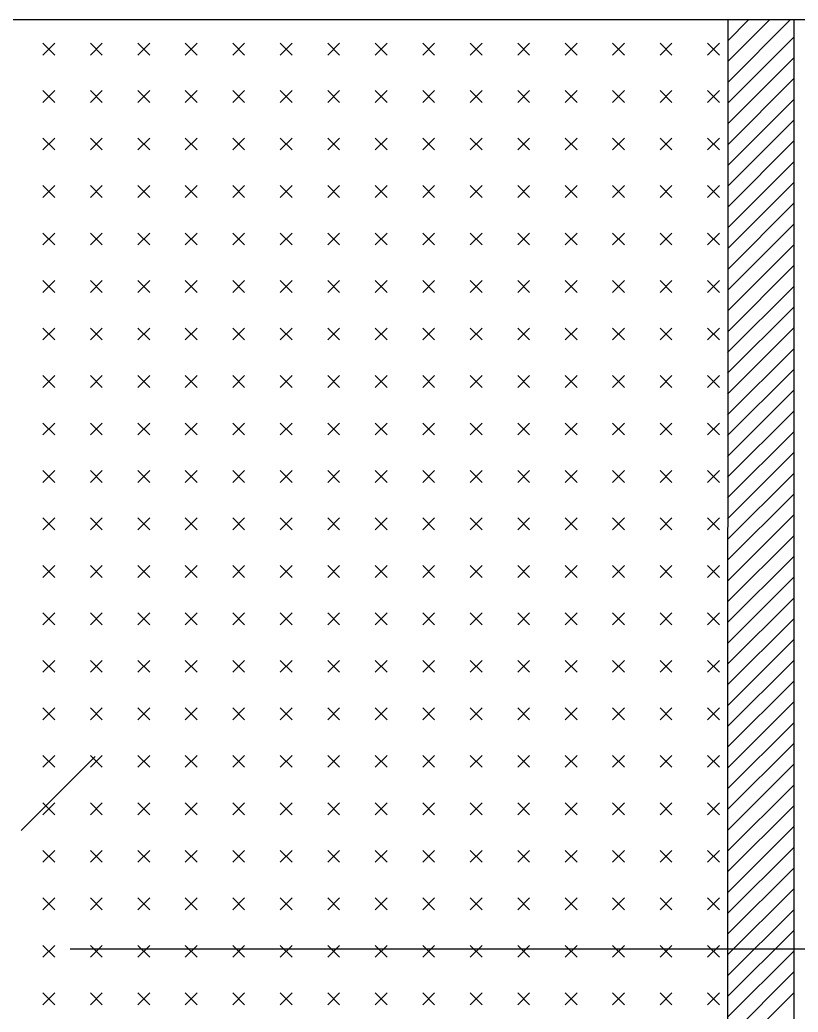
# Model space of a CAD drawing. Extents: x 877.3 to 905.5, y -378.9 to -356.4.
# Drawn here: x 878.706 to 879.249, y -368.605 to -367.913 of the extents above; entities that cross this region are included whole.
import ezdxf

# ---------------------------------------------------------------- set-up
doc = ezdxf.new("R2010")
doc.units = 0
doc.header["$LTSCALE"] = 0.01
doc.layers.get('0').update_dxf_attribs({"linetype": 'CONTINUOUS'})

msp = doc.modelspace()

# ---------------------------------------------------------------- linework, layer by layer
at = {"color": 7}
for p, q in [((879.63388, -367.91317), (877.97404, -367.9131)), ((879.20008, -367.91315), (879.20003, -369.29635)), ((879.20021, -367.91315), (879.20008, -367.91328)), ((879.24368, -367.91316), (879.20008, -367.95676)), ((879.22919, -367.91316), (879.20008, -367.94226)), ((879.2147, -367.91316), (879.20008, -367.92777)), ((879.24619, -367.91316), (879.24613, -369.29635)), ((879.24619, -367.92514), (879.20008, -367.97125)), ((878.73062, -367.92936), (878.72234, -367.93764)), ((878.73062, -367.93764), (878.72234, -367.92936)), ((878.76374, -367.92936), (878.75546, -367.93764)), ((878.76374, -367.93764), (878.75546, -367.92936)), ((878.79686, -367.92936), (878.78858, -367.93764)), ((878.79686, -367.93764), (878.78858, -367.92936)), ((878.82999, -367.92936), (878.82171, -367.93764)), ((878.82999, -367.93764), (878.82171, -367.92936)), ((878.86311, -367.92936), (878.85483, -367.93764)), ((878.86311, -367.93764), (878.85483, -367.92936)), ((878.89624, -367.92936), (878.88796, -367.93764)), ((878.89624, -367.93764), (878.88796, -367.92936)), ((878.92936, -367.92936), (878.92108, -367.93764)), ((878.92936, -367.93764), (878.92108, -367.92936)), ((878.96248, -367.92936), (878.9542, -367.93764)), ((878.96248, -367.93764), (878.9542, -367.92936)), ((878.99561, -367.92936), (878.98733, -367.93764)), ((878.99561, -367.93764), (878.98733, -367.92936)), ((879.02873, -367.92936), (879.02045, -367.93764)), ((879.02873, -367.93764), (879.02045, -367.92936)), ((879.06186, -367.92936), (879.05358, -367.93764)), ((879.06186, -367.93764), (879.05358, -367.92936)), ((879.09498, -367.92936), (879.0867, -367.93764)), ((879.09498, -367.93764), (879.0867, -367.92936)), ((879.1281, -367.92936), (879.11982, -367.93764)), ((879.1281, -367.93764), (879.11982, -367.92936)), ((879.16123, -367.92936), (879.15295, -367.93764)), ((879.16123, -367.93764), (879.15295, -367.92936)), ((879.19435, -367.92936), (879.18607, -367.93764)), ((879.19435, -367.93764), (879.18607, -367.92936)), ((879.24619, -367.93963), (879.20008, -367.98574)), ((879.24619, -367.95413), (879.20008, -368.00023)), ((878.73062, -367.96249), (878.72234, -367.97077)), ((878.73062, -367.97077), (878.72234, -367.96249)), ((878.76374, -367.96249), (878.75546, -367.97077)), ((878.76374, -367.97077), (878.75546, -367.96249)), ((878.79686, -367.96249), (878.78858, -367.97077)), ((878.79686, -367.97077), (878.78858, -367.96249)), ((878.82999, -367.96249), (878.82171, -367.97077)), ((878.82999, -367.97077), (878.82171, -367.96249)), ((878.86311, -367.96249), (878.85483, -367.97077)), ((878.86311, -367.97077), (878.85483, -367.96249)), ((878.89624, -367.96249), (878.88796, -367.97077)), ((878.89624, -367.97077), (878.88796, -367.96249)), ((878.92936, -367.96249), (878.92108, -367.97077)), ((878.92936, -367.97077), (878.92108, -367.96249)), ((878.96248, -367.96249), (878.9542, -367.97077)), ((878.96248, -367.97077), (878.9542, -367.96249)), ((878.99561, -367.96249), (878.98733, -367.97077)), ((878.99561, -367.97077), (878.98733, -367.96249)), ((879.02873, -367.96249), (879.02045, -367.97077)), ((879.02873, -367.97077), (879.02045, -367.96249)), ((879.06186, -367.96249), (879.05358, -367.97077)), ((879.06186, -367.97077), (879.05358, -367.96249)), ((879.09498, -367.96249), (879.0867, -367.97077)), ((879.09498, -367.97077), (879.0867, -367.96249)), ((879.1281, -367.96249), (879.11982, -367.97077)), ((879.1281, -367.97077), (879.11982, -367.96249)), ((879.16123, -367.96249), (879.15295, -367.97077)), ((879.16123, -367.97077), (879.15295, -367.96249)), ((879.19435, -367.96249), (879.18607, -367.97077)), ((879.19435, -367.97077), (879.18607, -367.96249)), ((879.24619, -367.96862), (879.20008, -368.01473)), ((879.24619, -367.98311), (879.20008, -368.02922)), ((878.73062, -367.99561), (878.72234, -368.00389)), ((878.73062, -368.00389), (878.72234, -367.99561)), ((878.76374, -367.99561), (878.75546, -368.00389)), ((878.76374, -368.00389), (878.75546, -367.99561)), ((878.79686, -367.99561), (878.78858, -368.00389)), ((878.79686, -368.00389), (878.78858, -367.99561)), ((878.82999, -367.99561), (878.82171, -368.00389)), ((878.82999, -368.00389), (878.82171, -367.99561)), ((878.86311, -367.99561), (878.85483, -368.00389)), ((878.86311, -368.00389), (878.85483, -367.99561)), ((878.89624, -367.99561), (878.88796, -368.00389)), ((878.89624, -368.00389), (878.88796, -367.99561)), ((878.92936, -367.99561), (878.92108, -368.00389)), ((878.92936, -368.00389), (878.92108, -367.99561)), ((878.96248, -367.99561), (878.9542, -368.00389)), ((878.96248, -368.00389), (878.9542, -367.99561)), ((878.99561, -367.99561), (878.98733, -368.00389)), ((878.99561, -368.00389), (878.98733, -367.99561)), ((879.02873, -367.99561), (879.02045, -368.00389)), ((879.02873, -368.00389), (879.02045, -367.99561)), ((879.06186, -367.99561), (879.05358, -368.00389)), ((879.06186, -368.00389), (879.05358, -367.99561)), ((879.09498, -367.99561), (879.0867, -368.00389)), ((879.09498, -368.00389), (879.0867, -367.99561)), ((879.1281, -367.99561), (879.11982, -368.00389)), ((879.1281, -368.00389), (879.11982, -367.99561)), ((879.16123, -367.99561), (879.15295, -368.00389)), ((879.16123, -368.00389), (879.15295, -367.99561)), ((879.19435, -367.99561), (879.18607, -368.00389)), ((879.19435, -368.00389), (879.18607, -367.99561)), ((879.24619, -367.9976), (879.20008, -368.04371)), ((879.24619, -368.01209), (879.20008, -368.0582)), ((878.73062, -368.02874), (878.72234, -368.03702)), ((878.73062, -368.03702), (878.72234, -368.02874)), ((878.76374, -368.02874), (878.75546, -368.03702)), ((878.76374, -368.03702), (878.75546, -368.02874)), ((878.79686, -368.02874), (878.78858, -368.03702)), ((878.79686, -368.03702), (878.78858, -368.02874)), ((878.82999, -368.02874), (878.82171, -368.03702)), ((878.82999, -368.03702), (878.82171, -368.02874)), ((878.86311, -368.02874), (878.85483, -368.03702)), ((878.86311, -368.03702), (878.85483, -368.02874)), ((878.89624, -368.02874), (878.88796, -368.03702)), ((878.89624, -368.03702), (878.88796, -368.02874)), ((878.92936, -368.02874), (878.92108, -368.03702)), ((878.92936, -368.03702), (878.92108, -368.02874)), ((878.96248, -368.02874), (878.9542, -368.03702)), ((878.96248, -368.03702), (878.9542, -368.02874)), ((878.99561, -368.02874), (878.98733, -368.03702)), ((878.99561, -368.03702), (878.98733, -368.02874)), ((879.02873, -368.02874), (879.02045, -368.03702)), ((879.02873, -368.03702), (879.02045, -368.02874)), ((879.06186, -368.02874), (879.05358, -368.03702)), ((879.06186, -368.03702), (879.05358, -368.02874)), ((879.09498, -368.02874), (879.0867, -368.03702)), ((879.09498, -368.03702), (879.0867, -368.02874)), ((879.1281, -368.02874), (879.11982, -368.03702)), ((879.1281, -368.03702), (879.11982, -368.02874)), ((879.16123, -368.02874), (879.15295, -368.03702)), ((879.16123, -368.03702), (879.15295, -368.02874)), ((879.19435, -368.02874), (879.18607, -368.03702)), ((879.19435, -368.03702), (879.18607, -368.02874)), ((879.24619, -368.02659), (879.20008, -368.0727)), ((879.24619, -368.04108), (879.20008, -368.08719)), ((879.24618, -368.05557), (879.20008, -368.10168)), ((878.73062, -368.06186), (878.72234, -368.07014)), ((878.73062, -368.07014), (878.72234, -368.06186)), ((878.76374, -368.06186), (878.75546, -368.07014)), ((878.76374, -368.07014), (878.75546, -368.06186)), ((878.79686, -368.06186), (878.78858, -368.07014)), ((878.79686, -368.07014), (878.78858, -368.06186)), ((878.82999, -368.06186), (878.82171, -368.07014)), ((878.82999, -368.07014), (878.82171, -368.06186)), ((878.86311, -368.06186), (878.85483, -368.07014)), ((878.86311, -368.07014), (878.85483, -368.06186)), ((878.89624, -368.06186), (878.88796, -368.07014)), ((878.89624, -368.07014), (878.88796, -368.06186)), ((878.92936, -368.06186), (878.92108, -368.07014)), ((878.92936, -368.07014), (878.92108, -368.06186)), ((878.96248, -368.06186), (878.9542, -368.07014)), ((878.96248, -368.07014), (878.9542, -368.06186)), ((878.99561, -368.06186), (878.98733, -368.07014)), ((878.99561, -368.07014), (878.98733, -368.06186)), ((879.02873, -368.06186), (879.02045, -368.07014)), ((879.02873, -368.07014), (879.02045, -368.06186)), ((879.06186, -368.06186), (879.05358, -368.07014)), ((879.06186, -368.07014), (879.05358, -368.06186)), ((879.09498, -368.06186), (879.0867, -368.07014)), ((879.09498, -368.07014), (879.0867, -368.06186)), ((879.1281, -368.06186), (879.11982, -368.07014)), ((879.1281, -368.07014), (879.11982, -368.06186)), ((879.16123, -368.06186), (879.15295, -368.07014)), ((879.16123, -368.07014), (879.15295, -368.06186)), ((879.19435, -368.06186), (879.18607, -368.07014)), ((879.19435, -368.07014), (879.18607, -368.06186)), ((879.24618, -368.07006), (879.20008, -368.11617)), ((879.24618, -368.08456), (879.20008, -368.13066)), ((878.73062, -368.09498), (878.72234, -368.10326)), ((878.73062, -368.10326), (878.72234, -368.09498)), ((878.76374, -368.09498), (878.75546, -368.10326)), ((878.76374, -368.10326), (878.75546, -368.09498)), ((878.79686, -368.09498), (878.78858, -368.10326)), ((878.79686, -368.10326), (878.78858, -368.09498)), ((878.82999, -368.09498), (878.82171, -368.10326)), ((878.82999, -368.10326), (878.82171, -368.09498)), ((878.86311, -368.09498), (878.85483, -368.10326)), ((878.86311, -368.10326), (878.85483, -368.09498)), ((878.89624, -368.09498), (878.88796, -368.10326)), ((878.89624, -368.10326), (878.88796, -368.09498)), ((878.92936, -368.09498), (878.92108, -368.10326)), ((878.92936, -368.10326), (878.92108, -368.09498)), ((878.96248, -368.09498), (878.9542, -368.10326)), ((878.96248, -368.10326), (878.9542, -368.09498)), ((878.99561, -368.09498), (878.98733, -368.10326)), ((878.99561, -368.10326), (878.98733, -368.09498)), ((879.02873, -368.09498), (879.02045, -368.10326)), ((879.02873, -368.10326), (879.02045, -368.09498)), ((879.06186, -368.09498), (879.05358, -368.10326)), ((879.06186, -368.10326), (879.05358, -368.09498)), ((879.09498, -368.09498), (879.0867, -368.10326)), ((879.09498, -368.10326), (879.0867, -368.09498)), ((879.1281, -368.09498), (879.11982, -368.10326)), ((879.1281, -368.10326), (879.11982, -368.09498)), ((879.16123, -368.09498), (879.15295, -368.10326)), ((879.16123, -368.10326), (879.15295, -368.09498)), ((879.19435, -368.09498), (879.18607, -368.10326)), ((879.19435, -368.10326), (879.18607, -368.09498)), ((879.24618, -368.09905), (879.20007, -368.14516)), ((879.24618, -368.11354), (879.20007, -368.15965)), ((878.73062, -368.12811), (878.72234, -368.13639)), ((878.73062, -368.13639), (878.72234, -368.12811)), ((878.76374, -368.12811), (878.75546, -368.13639)), ((878.76374, -368.13639), (878.75546, -368.12811)), ((878.79686, -368.12811), (878.78858, -368.13639)), ((878.79686, -368.13639), (878.78858, -368.12811)), ((878.82999, -368.12811), (878.82171, -368.13639)), ((878.82999, -368.13639), (878.82171, -368.12811)), ((878.86311, -368.12811), (878.85483, -368.13639)), ((878.86311, -368.13639), (878.85483, -368.12811)), ((878.89624, -368.12811), (878.88796, -368.13639)), ((878.89624, -368.13639), (878.88796, -368.12811)), ((878.92936, -368.12811), (878.92108, -368.13639)), ((878.92936, -368.13639), (878.92108, -368.12811)), ((878.96248, -368.12811), (878.9542, -368.13639)), ((878.96248, -368.13639), (878.9542, -368.12811)), ((878.99561, -368.12811), (878.98733, -368.13639)), ((878.99561, -368.13639), (878.98733, -368.12811)), ((879.02873, -368.12811), (879.02045, -368.13639)), ((879.02873, -368.13639), (879.02045, -368.12811)), ((879.06186, -368.12811), (879.05358, -368.13639)), ((879.06186, -368.13639), (879.05358, -368.12811)), ((879.09498, -368.12811), (879.0867, -368.13639)), ((879.09498, -368.13639), (879.0867, -368.12811)), ((879.1281, -368.12811), (879.11982, -368.13639)), ((879.1281, -368.13639), (879.11982, -368.12811)), ((879.16123, -368.12811), (879.15295, -368.13639)), ((879.16123, -368.13639), (879.15295, -368.12811)), ((879.19435, -368.12811), (879.18607, -368.13639)), ((879.19435, -368.13639), (879.18607, -368.12811)), ((879.24618, -368.12803), (879.20007, -368.17414)), ((879.24618, -368.14253), (879.20007, -368.18863)), ((878.73062, -368.16123), (878.72234, -368.16951)), ((878.73062, -368.16951), (878.72234, -368.16123)), ((878.76374, -368.16123), (878.75546, -368.16951)), ((878.76374, -368.16951), (878.75546, -368.16123)), ((878.79686, -368.16123), (878.78858, -368.16951)), ((878.79686, -368.16951), (878.78858, -368.16123)), ((878.82999, -368.16123), (878.82171, -368.16951)), ((878.82999, -368.16951), (878.82171, -368.16123)), ((878.86311, -368.16123), (878.85483, -368.16951)), ((878.86311, -368.16951), (878.85483, -368.16123)), ((878.89624, -368.16123), (878.88796, -368.16951)), ((878.89624, -368.16951), (878.88796, -368.16123)), ((878.92936, -368.16123), (878.92108, -368.16951)), ((878.92936, -368.16951), (878.92108, -368.16123)), ((878.96248, -368.16123), (878.9542, -368.16951)), ((878.96248, -368.16951), (878.9542, -368.16123)), ((878.99561, -368.16123), (878.98733, -368.16951)), ((878.99561, -368.16951), (878.98733, -368.16123)), ((879.02873, -368.16123), (879.02045, -368.16951)), ((879.02873, -368.16951), (879.02045, -368.16123)), ((879.06186, -368.16123), (879.05358, -368.16951)), ((879.06186, -368.16951), (879.05358, -368.16123)), ((879.09498, -368.16123), (879.0867, -368.16951)), ((879.09498, -368.16951), (879.0867, -368.16123)), ((879.1281, -368.16123), (879.11982, -368.16951)), ((879.1281, -368.16951), (879.11982, -368.16123)), ((879.16123, -368.16123), (879.15295, -368.16951)), ((879.16123, -368.16951), (879.15295, -368.16123)), ((879.19435, -368.16123), (879.18607, -368.16951)), ((879.19435, -368.16951), (879.18607, -368.16123)), ((879.24618, -368.15702), (879.20007, -368.20313)), ((879.24618, -368.17151), (879.20007, -368.21762)), ((879.24618, -368.186), (879.20007, -368.23211)), ((878.73062, -368.19436), (878.72234, -368.20264)), ((878.73062, -368.20264), (878.72234, -368.19436)), ((878.76374, -368.19436), (878.75546, -368.20264)), ((878.76374, -368.20264), (878.75546, -368.19436)), ((878.79686, -368.19436), (878.78858, -368.20264)), ((878.79686, -368.20264), (878.78858, -368.19436)), ((878.82999, -368.19436), (878.82171, -368.20264)), ((878.82999, -368.20264), (878.82171, -368.19436)), ((878.86311, -368.19436), (878.85483, -368.20264)), ((878.86311, -368.20264), (878.85483, -368.19436)), ((878.89624, -368.19436), (878.88796, -368.20264)), ((878.89624, -368.20264), (878.88796, -368.19436)), ((878.92936, -368.19436), (878.92108, -368.20264)), ((878.92936, -368.20264), (878.92108, -368.19436)), ((878.96248, -368.19436), (878.9542, -368.20264)), ((878.96248, -368.20264), (878.9542, -368.19436)), ((878.99561, -368.19436), (878.98733, -368.20264)), ((878.99561, -368.20264), (878.98733, -368.19436)), ((879.02873, -368.19436), (879.02045, -368.20264)), ((879.02873, -368.20264), (879.02045, -368.19436)), ((879.06186, -368.19436), (879.05358, -368.20264)), ((879.06186, -368.20264), (879.05358, -368.19436)), ((879.09498, -368.19436), (879.0867, -368.20264)), ((879.09498, -368.20264), (879.0867, -368.19436)), ((879.1281, -368.19436), (879.11982, -368.20264)), ((879.1281, -368.20264), (879.11982, -368.19436)), ((879.16123, -368.19436), (879.15295, -368.20264)), ((879.16123, -368.20264), (879.15295, -368.19436)), ((879.19435, -368.19436), (879.18607, -368.20264)), ((879.19435, -368.20264), (879.18607, -368.19436)), ((879.24618, -368.20049), (879.20007, -368.2466)), ((879.24618, -368.21499), (879.20007, -368.2611)), ((878.73062, -368.22748), (878.72234, -368.23576)), ((878.73062, -368.23576), (878.72234, -368.22748)), ((878.76374, -368.22748), (878.75546, -368.23576)), ((878.76374, -368.23576), (878.75546, -368.22748)), ((878.79686, -368.22748), (878.78858, -368.23576)), ((878.79686, -368.23576), (878.78858, -368.22748)), ((878.82999, -368.22748), (878.82171, -368.23576)), ((878.82999, -368.23576), (878.82171, -368.22748)), ((878.86311, -368.22748), (878.85483, -368.23576)), ((878.86311, -368.23576), (878.85483, -368.22748)), ((878.89624, -368.22748), (878.88796, -368.23576)), ((878.89624, -368.23576), (878.88796, -368.22748)), ((878.92936, -368.22748), (878.92108, -368.23576)), ((878.92936, -368.23576), (878.92108, -368.22748)), ((878.96248, -368.22748), (878.9542, -368.23576)), ((878.96248, -368.23576), (878.9542, -368.22748)), ((878.99561, -368.22748), (878.98733, -368.23576)), ((878.99561, -368.23576), (878.98733, -368.22748)), ((879.02873, -368.22748), (879.02045, -368.23576)), ((879.02873, -368.23576), (879.02045, -368.22748)), ((879.06186, -368.22748), (879.05358, -368.23576)), ((879.06186, -368.23576), (879.05358, -368.22748)), ((879.09498, -368.22748), (879.0867, -368.23576)), ((879.09498, -368.23576), (879.0867, -368.22748)), ((879.1281, -368.22748), (879.11982, -368.23576)), ((879.1281, -368.23576), (879.11982, -368.22748)), ((879.16123, -368.22748), (879.15295, -368.23576)), ((879.16123, -368.23576), (879.15295, -368.22748)), ((879.19435, -368.22748), (879.18607, -368.23576)), ((879.19435, -368.23576), (879.18607, -368.22748)), ((879.24618, -368.22948), (879.20007, -368.27559)), ((879.24618, -368.24397), (879.20007, -368.29008)), ((879.24618, -368.25846), (879.20007, -368.30457)), ((878.73062, -368.2606), (878.72234, -368.26888)), ((878.73062, -368.26888), (878.72234, -368.2606)), ((878.76374, -368.2606), (878.75546, -368.26888)), ((878.76374, -368.26888), (878.75546, -368.2606)), ((878.79686, -368.2606), (878.78858, -368.26888)), ((878.79686, -368.26888), (878.78858, -368.2606)), ((878.82999, -368.2606), (878.82171, -368.26888)), ((878.82999, -368.26888), (878.82171, -368.2606)), ((878.86311, -368.2606), (878.85483, -368.26888)), ((878.86311, -368.26888), (878.85483, -368.2606)), ((878.89624, -368.2606), (878.88796, -368.26888)), ((878.89624, -368.26888), (878.88796, -368.2606)), ((878.92936, -368.2606), (878.92108, -368.26888)), ((878.92936, -368.26888), (878.92108, -368.2606)), ((878.96248, -368.2606), (878.9542, -368.26888)), ((878.96248, -368.26888), (878.9542, -368.2606)), ((878.99561, -368.2606), (878.98733, -368.26888)), ((878.99561, -368.26888), (878.98733, -368.2606)), ((879.02873, -368.2606), (879.02045, -368.26888)), ((879.02873, -368.26888), (879.02045, -368.2606)), ((879.06186, -368.2606), (879.05358, -368.26888)), ((879.06186, -368.26888), (879.05358, -368.2606)), ((879.09498, -368.2606), (879.0867, -368.26888)), ((879.09498, -368.26888), (879.0867, -368.2606)), ((879.1281, -368.2606), (879.11982, -368.26888)), ((879.1281, -368.26888), (879.11982, -368.2606)), ((879.16123, -368.2606), (879.15295, -368.26888)), ((879.16123, -368.26888), (879.15295, -368.2606)), ((879.19435, -368.2606), (879.18607, -368.26888)), ((879.19435, -368.26888), (879.18607, -368.2606)), ((879.24618, -368.27296), (879.20007, -368.31906)), ((879.24618, -368.28745), (879.20007, -368.33356)), ((878.73062, -368.29373), (878.72234, -368.30201)), ((878.73062, -368.30201), (878.72234, -368.29373)), ((878.76374, -368.29373), (878.75546, -368.30201)), ((878.76374, -368.30201), (878.75546, -368.29373)), ((878.79686, -368.29373), (878.78858, -368.30201)), ((878.79686, -368.30201), (878.78858, -368.29373)), ((878.82999, -368.29373), (878.82171, -368.30201)), ((878.82999, -368.30201), (878.82171, -368.29373)), ((878.86311, -368.29373), (878.85483, -368.30201)), ((878.86311, -368.30201), (878.85483, -368.29373)), ((878.89624, -368.29373), (878.88796, -368.30201)), ((878.89624, -368.30201), (878.88796, -368.29373)), ((878.92936, -368.29373), (878.92108, -368.30201)), ((878.92936, -368.30201), (878.92108, -368.29373)), ((878.96248, -368.29373), (878.9542, -368.30201)), ((878.96248, -368.30201), (878.9542, -368.29373)), ((878.99561, -368.29373), (878.98733, -368.30201)), ((878.99561, -368.30201), (878.98733, -368.29373)), ((879.02873, -368.29373), (879.02045, -368.30201)), ((879.02873, -368.30201), (879.02045, -368.29373)), ((879.06186, -368.29373), (879.05358, -368.30201)), ((879.06186, -368.30201), (879.05358, -368.29373)), ((879.09498, -368.29373), (879.0867, -368.30201)), ((879.09498, -368.30201), (879.0867, -368.29373)), ((879.1281, -368.29373), (879.11982, -368.30201)), ((879.1281, -368.30201), (879.11982, -368.29373)), ((879.16123, -368.29373), (879.15295, -368.30201)), ((879.16123, -368.30201), (879.15295, -368.29373)), ((879.19435, -368.29373), (879.18607, -368.30201)), ((879.19435, -368.30201), (879.18607, -368.29373)), ((879.24617, -368.30194), (879.20007, -368.34805)), ((879.24617, -368.31643), (879.20007, -368.36254)), ((878.73062, -368.32685), (878.72234, -368.33513)), ((878.73062, -368.33513), (878.72234, -368.32685)), ((878.76374, -368.32685), (878.75546, -368.33513)), ((878.76374, -368.33513), (878.75546, -368.32685)), ((878.79686, -368.32685), (878.78858, -368.33513)), ((878.79686, -368.33513), (878.78858, -368.32685)), ((878.82999, -368.32685), (878.82171, -368.33513)), ((878.82999, -368.33513), (878.82171, -368.32685)), ((878.86311, -368.32685), (878.85483, -368.33513)), ((878.86311, -368.33513), (878.85483, -368.32685)), ((878.89624, -368.32685), (878.88796, -368.33513)), ((878.89624, -368.33513), (878.88796, -368.32685)), ((878.92936, -368.32685), (878.92108, -368.33513)), ((878.92936, -368.33513), (878.92108, -368.32685)), ((878.96248, -368.32685), (878.9542, -368.33513)), ((878.96248, -368.33513), (878.9542, -368.32685)), ((878.99561, -368.32685), (878.98733, -368.33513)), ((878.99561, -368.33513), (878.98733, -368.32685)), ((879.02873, -368.32685), (879.02045, -368.33513)), ((879.02873, -368.33513), (879.02045, -368.32685)), ((879.06186, -368.32685), (879.05358, -368.33513)), ((879.06186, -368.33513), (879.05358, -368.32685)), ((879.09498, -368.32685), (879.0867, -368.33513)), ((879.09498, -368.33513), (879.0867, -368.32685)), ((879.1281, -368.32685), (879.11982, -368.33513)), ((879.1281, -368.33513), (879.11982, -368.32685)), ((879.16123, -368.32685), (879.15295, -368.33513)), ((879.16123, -368.33513), (879.15295, -368.32685)), ((879.19435, -368.32685), (879.18607, -368.33513)), ((879.19435, -368.33513), (879.18607, -368.32685)), ((879.24617, -368.33093), (879.20007, -368.37703)), ((879.24617, -368.34542), (879.20006, -368.39153)), ((878.73062, -368.35997), (878.72234, -368.36826)), ((878.73062, -368.36826), (878.72234, -368.35997)), ((878.76374, -368.35997), (878.75546, -368.36826)), ((878.76374, -368.36826), (878.75546, -368.35997)), ((878.79686, -368.35997), (878.78858, -368.36826)), ((878.79686, -368.36826), (878.78858, -368.35997)), ((878.82999, -368.35997), (878.82171, -368.36826)), ((878.82999, -368.36826), (878.82171, -368.35997)), ((878.86311, -368.35997), (878.85483, -368.36826)), ((878.86311, -368.36826), (878.85483, -368.35997)), ((878.89624, -368.35997), (878.88796, -368.36826)), ((878.89624, -368.36826), (878.88796, -368.35997)), ((878.92936, -368.35997), (878.92108, -368.36826)), ((878.92936, -368.36826), (878.92108, -368.35997)), ((878.96248, -368.35997), (878.9542, -368.36826)), ((878.96248, -368.36826), (878.9542, -368.35997)), ((878.99561, -368.35997), (878.98733, -368.36826)), ((878.99561, -368.36826), (878.98733, -368.35997)), ((879.02873, -368.35997), (879.02045, -368.36826)), ((879.02873, -368.36826), (879.02045, -368.35997)), ((879.06186, -368.35997), (879.05358, -368.36826)), ((879.06186, -368.36826), (879.05358, -368.35997)), ((879.09498, -368.35997), (879.0867, -368.36826)), ((879.09498, -368.36826), (879.0867, -368.35997)), ((879.1281, -368.35997), (879.11982, -368.36826)), ((879.1281, -368.36826), (879.11982, -368.35997)), ((879.16123, -368.35997), (879.15295, -368.36826)), ((879.16123, -368.36826), (879.15295, -368.35997)), ((879.19435, -368.35997), (879.18607, -368.36826)), ((879.19435, -368.36826), (879.18607, -368.35997)), ((879.24617, -368.35991), (879.20006, -368.40602)), ((879.24617, -368.3744), (879.20006, -368.42051)), ((879.24617, -368.38889), (879.20006, -368.435)), ((878.73062, -368.3931), (878.72234, -368.40138)), ((878.73062, -368.40138), (878.72234, -368.3931)), ((878.76374, -368.3931), (878.75546, -368.40138)), ((878.76374, -368.40138), (878.75546, -368.3931)), ((878.79686, -368.3931), (878.78858, -368.40138)), ((878.79686, -368.40138), (878.78858, -368.3931)), ((878.82999, -368.3931), (878.82171, -368.40138)), ((878.82999, -368.40138), (878.82171, -368.3931)), ((878.86311, -368.3931), (878.85483, -368.40138)), ((878.86311, -368.40138), (878.85483, -368.3931)), ((878.89624, -368.3931), (878.88796, -368.40138)), ((878.89624, -368.40138), (878.88796, -368.3931)), ((878.92936, -368.3931), (878.92108, -368.40138)), ((878.92936, -368.40138), (878.92108, -368.3931)), ((878.96248, -368.3931), (878.9542, -368.40138)), ((878.96248, -368.40138), (878.9542, -368.3931)), ((878.99561, -368.3931), (878.98733, -368.40138)), ((878.99561, -368.40138), (878.98733, -368.3931)), ((879.02873, -368.3931), (879.02045, -368.40138)), ((879.02873, -368.40138), (879.02045, -368.3931)), ((879.06186, -368.3931), (879.05358, -368.40138)), ((879.06186, -368.40138), (879.05358, -368.3931)), ((879.09498, -368.3931), (879.0867, -368.40138)), ((879.09498, -368.40138), (879.0867, -368.3931)), ((879.1281, -368.3931), (879.11982, -368.40138)), ((879.1281, -368.40138), (879.11982, -368.3931)), ((879.16123, -368.3931), (879.15295, -368.40138)), ((879.16123, -368.40138), (879.15295, -368.3931)), ((879.19435, -368.3931), (879.18607, -368.40138)), ((879.19435, -368.40138), (879.18607, -368.3931)), ((879.24617, -368.40339), (879.20006, -368.4495)), ((879.24617, -368.41788), (879.20006, -368.46399)), ((878.73062, -368.42622), (878.72234, -368.4345)), ((878.73062, -368.4345), (878.72234, -368.42622)), ((878.76374, -368.42622), (878.75546, -368.4345)), ((878.76374, -368.4345), (878.75546, -368.42622)), ((878.79686, -368.42622), (878.78858, -368.4345)), ((878.79686, -368.4345), (878.78858, -368.42622)), ((878.82999, -368.42622), (878.82171, -368.4345)), ((878.82999, -368.4345), (878.82171, -368.42622)), ((878.86311, -368.42622), (878.85483, -368.4345)), ((878.86311, -368.4345), (878.85483, -368.42622)), ((878.89624, -368.42622), (878.88796, -368.4345)), ((878.89624, -368.4345), (878.88796, -368.42622)), ((878.92936, -368.42622), (878.92108, -368.4345)), ((878.92936, -368.4345), (878.92108, -368.42622)), ((878.96248, -368.42622), (878.9542, -368.4345)), ((878.96248, -368.4345), (878.9542, -368.42622)), ((878.99561, -368.42622), (878.98733, -368.4345)), ((878.99561, -368.4345), (878.98733, -368.42622)), ((879.02873, -368.42622), (879.02045, -368.4345)), ((879.02873, -368.4345), (879.02045, -368.42622)), ((879.06186, -368.42622), (879.05358, -368.4345)), ((879.06186, -368.4345), (879.05358, -368.42622)), ((879.09498, -368.42622), (879.0867, -368.4345)), ((879.09498, -368.4345), (879.0867, -368.42622)), ((879.1281, -368.42622), (879.11982, -368.4345)), ((879.1281, -368.4345), (879.11982, -368.42622)), ((879.16123, -368.42622), (879.15295, -368.4345)), ((879.16123, -368.4345), (879.15295, -368.42622)), ((879.19435, -368.42622), (879.18607, -368.4345)), ((879.19435, -368.4345), (879.18607, -368.42622)), ((879.24617, -368.43237), (879.20006, -368.47848)), ((879.24617, -368.44686), (879.20006, -368.49297)), ((878.73062, -368.45935), (878.72234, -368.46763)), ((878.73062, -368.46763), (878.72234, -368.45935)), ((878.76374, -368.45935), (878.75546, -368.46763)), ((878.76374, -368.46763), (878.75546, -368.45935)), ((878.79686, -368.45935), (878.78858, -368.46763)), ((878.79686, -368.46763), (878.78858, -368.45935)), ((878.82999, -368.45935), (878.82171, -368.46763)), ((878.82999, -368.46763), (878.82171, -368.45935)), ((878.86311, -368.45935), (878.85483, -368.46763)), ((878.86311, -368.46763), (878.85483, -368.45935)), ((878.89624, -368.45935), (878.88796, -368.46763)), ((878.89624, -368.46763), (878.88796, -368.45935)), ((878.92936, -368.45935), (878.92108, -368.46763)), ((878.92936, -368.46763), (878.92108, -368.45935)), ((878.96248, -368.45935), (878.9542, -368.46763)), ((878.96248, -368.46763), (878.9542, -368.45935)), ((878.99561, -368.45935), (878.98733, -368.46763)), ((878.99561, -368.46763), (878.98733, -368.45935)), ((879.02873, -368.45935), (879.02045, -368.46763)), ((879.02873, -368.46763), (879.02045, -368.45935)), ((879.06186, -368.45935), (879.05358, -368.46763)), ((879.06186, -368.46763), (879.05358, -368.45935)), ((879.09498, -368.45935), (879.0867, -368.46763)), ((879.09498, -368.46763), (879.0867, -368.45935)), ((879.1281, -368.45935), (879.11982, -368.46763)), ((879.1281, -368.46763), (879.11982, -368.45935)), ((879.16123, -368.45935), (879.15295, -368.46763)), ((879.16123, -368.46763), (879.15295, -368.45935)), ((879.19435, -368.45935), (879.18607, -368.46763)), ((879.19435, -368.46763), (879.18607, -368.45935)), ((879.24617, -368.46136), (879.20006, -368.50746)), ((879.24617, -368.47585), (879.20006, -368.52196)), ((878.73062, -368.49247), (878.72234, -368.50075)), ((878.73062, -368.50075), (878.72234, -368.49247)), ((878.76374, -368.49247), (878.75546, -368.50075)), ((878.76374, -368.50075), (878.75546, -368.49247)), ((878.79686, -368.49247), (878.78858, -368.50075)), ((878.79686, -368.50075), (878.78858, -368.49247)), ((878.82999, -368.49247), (878.82171, -368.50075)), ((878.82999, -368.50075), (878.82171, -368.49247)), ((878.86311, -368.49247), (878.85483, -368.50075)), ((878.86311, -368.50075), (878.85483, -368.49247)), ((878.89624, -368.49247), (878.88796, -368.50075)), ((878.89624, -368.50075), (878.88796, -368.49247)), ((878.92936, -368.49247), (878.92108, -368.50075)), ((878.92936, -368.50075), (878.92108, -368.49247)), ((878.96248, -368.49247), (878.9542, -368.50075)), ((878.96248, -368.50075), (878.9542, -368.49247)), ((878.99561, -368.49247), (878.98733, -368.50075)), ((878.99561, -368.50075), (878.98733, -368.49247)), ((879.02873, -368.49247), (879.02045, -368.50075)), ((879.02873, -368.50075), (879.02045, -368.49247)), ((879.06186, -368.49247), (879.05358, -368.50075)), ((879.06186, -368.50075), (879.05358, -368.49247)), ((879.09498, -368.49247), (879.0867, -368.50075)), ((879.09498, -368.50075), (879.0867, -368.49247)), ((879.1281, -368.49247), (879.11982, -368.50075)), ((879.1281, -368.50075), (879.11982, -368.49247)), ((879.16123, -368.49247), (879.15295, -368.50075)), ((879.16123, -368.50075), (879.15295, -368.49247)), ((879.19435, -368.49247), (879.18607, -368.50075)), ((879.19435, -368.50075), (879.18607, -368.49247)), ((879.24617, -368.49034), (879.20006, -368.53645)), ((879.24617, -368.50483), (879.20006, -368.55094)), ((879.24617, -368.51933), (879.20006, -368.56543)), ((878.73062, -368.52559), (878.72234, -368.53388)), ((878.73062, -368.53388), (878.72234, -368.52559)), ((878.76374, -368.52559), (878.75546, -368.53388)), ((878.76374, -368.53388), (878.75546, -368.52559)), ((878.79686, -368.52559), (878.78858, -368.53388)), ((878.79686, -368.53388), (878.78858, -368.52559)), ((878.82999, -368.52559), (878.82171, -368.53388)), ((878.82999, -368.53388), (878.82171, -368.52559)), ((878.86311, -368.52559), (878.85483, -368.53388)), ((878.86311, -368.53388), (878.85483, -368.52559)), ((878.89624, -368.52559), (878.88796, -368.53388)), ((878.89624, -368.53388), (878.88796, -368.52559)), ((878.92936, -368.52559), (878.92108, -368.53388)), ((878.92936, -368.53388), (878.92108, -368.52559)), ((878.96248, -368.52559), (878.9542, -368.53388)), ((878.96248, -368.53388), (878.9542, -368.52559)), ((878.99561, -368.52559), (878.98733, -368.53388)), ((878.99561, -368.53388), (878.98733, -368.52559)), ((879.02873, -368.52559), (879.02045, -368.53388)), ((879.02873, -368.53388), (879.02045, -368.52559)), ((879.06186, -368.52559), (879.05358, -368.53388)), ((879.06186, -368.53388), (879.05358, -368.52559)), ((879.09498, -368.52559), (879.0867, -368.53388)), ((879.09498, -368.53388), (879.0867, -368.52559)), ((879.1281, -368.52559), (879.11982, -368.53388)), ((879.1281, -368.53388), (879.11982, -368.52559)), ((879.16123, -368.52559), (879.15295, -368.53388)), ((879.16123, -368.53388), (879.15295, -368.52559)), ((879.19435, -368.52559), (879.18607, -368.53388)), ((879.19435, -368.53388), (879.18607, -368.52559)), ((879.24617, -368.53382), (879.20006, -368.57993)), ((879.24616, -368.54831), (879.20006, -368.59442)), ((878.73062, -368.55872), (878.72234, -368.567)), ((878.73062, -368.567), (878.72234, -368.55872)), ((878.76374, -368.55872), (878.75546, -368.567)), ((878.76374, -368.567), (878.75546, -368.55872)), ((878.79686, -368.55872), (878.78858, -368.567)), ((878.79686, -368.567), (878.78858, -368.55872)), ((878.82999, -368.55872), (878.82171, -368.567)), ((878.82999, -368.567), (878.82171, -368.55872)), ((878.86311, -368.55872), (878.85483, -368.567)), ((878.86311, -368.567), (878.85483, -368.55872)), ((878.89624, -368.55872), (878.88796, -368.567)), ((878.89624, -368.567), (878.88796, -368.55872)), ((878.92936, -368.55872), (878.92108, -368.567)), ((878.92936, -368.567), (878.92108, -368.55872)), ((878.96248, -368.55872), (878.9542, -368.567)), ((878.96248, -368.567), (878.9542, -368.55872)), ((878.99561, -368.55872), (878.98733, -368.567)), ((878.99561, -368.567), (878.98733, -368.55872)), ((879.02873, -368.55872), (879.02045, -368.567)), ((879.02873, -368.567), (879.02045, -368.55872)), ((879.06186, -368.55872), (879.05358, -368.567)), ((879.06186, -368.567), (879.05358, -368.55872)), ((879.09498, -368.55872), (879.0867, -368.567)), ((879.09498, -368.567), (879.0867, -368.55872)), ((879.1281, -368.55872), (879.11982, -368.567)), ((879.1281, -368.567), (879.11982, -368.55872)), ((879.16123, -368.55872), (879.15295, -368.567)), ((879.16123, -368.567), (879.15295, -368.55872)), ((879.19435, -368.55872), (879.18607, -368.567)), ((879.19435, -368.567), (879.18607, -368.55872)), ((879.24616, -368.5628), (879.20006, -368.60891)), ((879.24616, -368.57729), (879.20006, -368.6234)), ((878.73062, -368.59184), (878.72234, -368.60012)), ((878.73062, -368.60012), (878.72234, -368.59184)), ((878.76374, -368.59184), (878.75546, -368.60012)), ((878.76374, -368.60012), (878.75546, -368.59184)), ((878.79686, -368.59184), (878.78858, -368.60012)), ((878.79686, -368.60012), (878.78858, -368.59184)), ((878.82999, -368.59184), (878.82171, -368.60012)), ((878.82999, -368.60012), (878.82171, -368.59184)), ((878.86311, -368.59184), (878.85483, -368.60012)), ((878.86311, -368.60012), (878.85483, -368.59184)), ((878.89624, -368.59184), (878.88796, -368.60012)), ((878.89624, -368.60012), (878.88796, -368.59184)), ((878.92936, -368.59184), (878.92108, -368.60012)), ((878.92936, -368.60012), (878.92108, -368.59184)), ((878.96248, -368.59184), (878.9542, -368.60012)), ((878.96248, -368.60012), (878.9542, -368.59184)), ((878.99561, -368.59184), (878.98733, -368.60012)), ((878.99561, -368.60012), (878.98733, -368.59184)), ((879.02873, -368.59184), (879.02045, -368.60012)), ((879.02873, -368.60012), (879.02045, -368.59184)), ((879.06186, -368.59184), (879.05358, -368.60012)), ((879.06186, -368.60012), (879.05358, -368.59184)), ((879.09498, -368.59184), (879.0867, -368.60012)), ((879.09498, -368.60012), (879.0867, -368.59184)), ((879.1281, -368.59184), (879.11982, -368.60012)), ((879.1281, -368.60012), (879.11982, -368.59184)), ((879.16123, -368.59184), (879.15295, -368.60012)), ((879.16123, -368.60012), (879.15295, -368.59184)), ((879.19435, -368.59184), (879.18607, -368.60012)), ((879.19435, -368.60012), (879.18607, -368.59184)), ((879.24616, -368.59179), (879.20005, -368.6379))]:
    msp.add_line(p, q, dxfattribs=at)
at = {"color": 7, "lineweight": 30}
for p, q in [((878.7071, -368.47866), (878.75881, -368.42695)), ((878.74129, -368.56121), (878.81442, -368.56121))]:
    msp.add_line(p, q, dxfattribs=at)
at = {"color": 7, "linetype": 'Continuous'}
msp.add_line((878.81442, -368.56121), (879.93639, -368.56121), dxfattribs=at)

doc.saveas('drawing.dxf')
